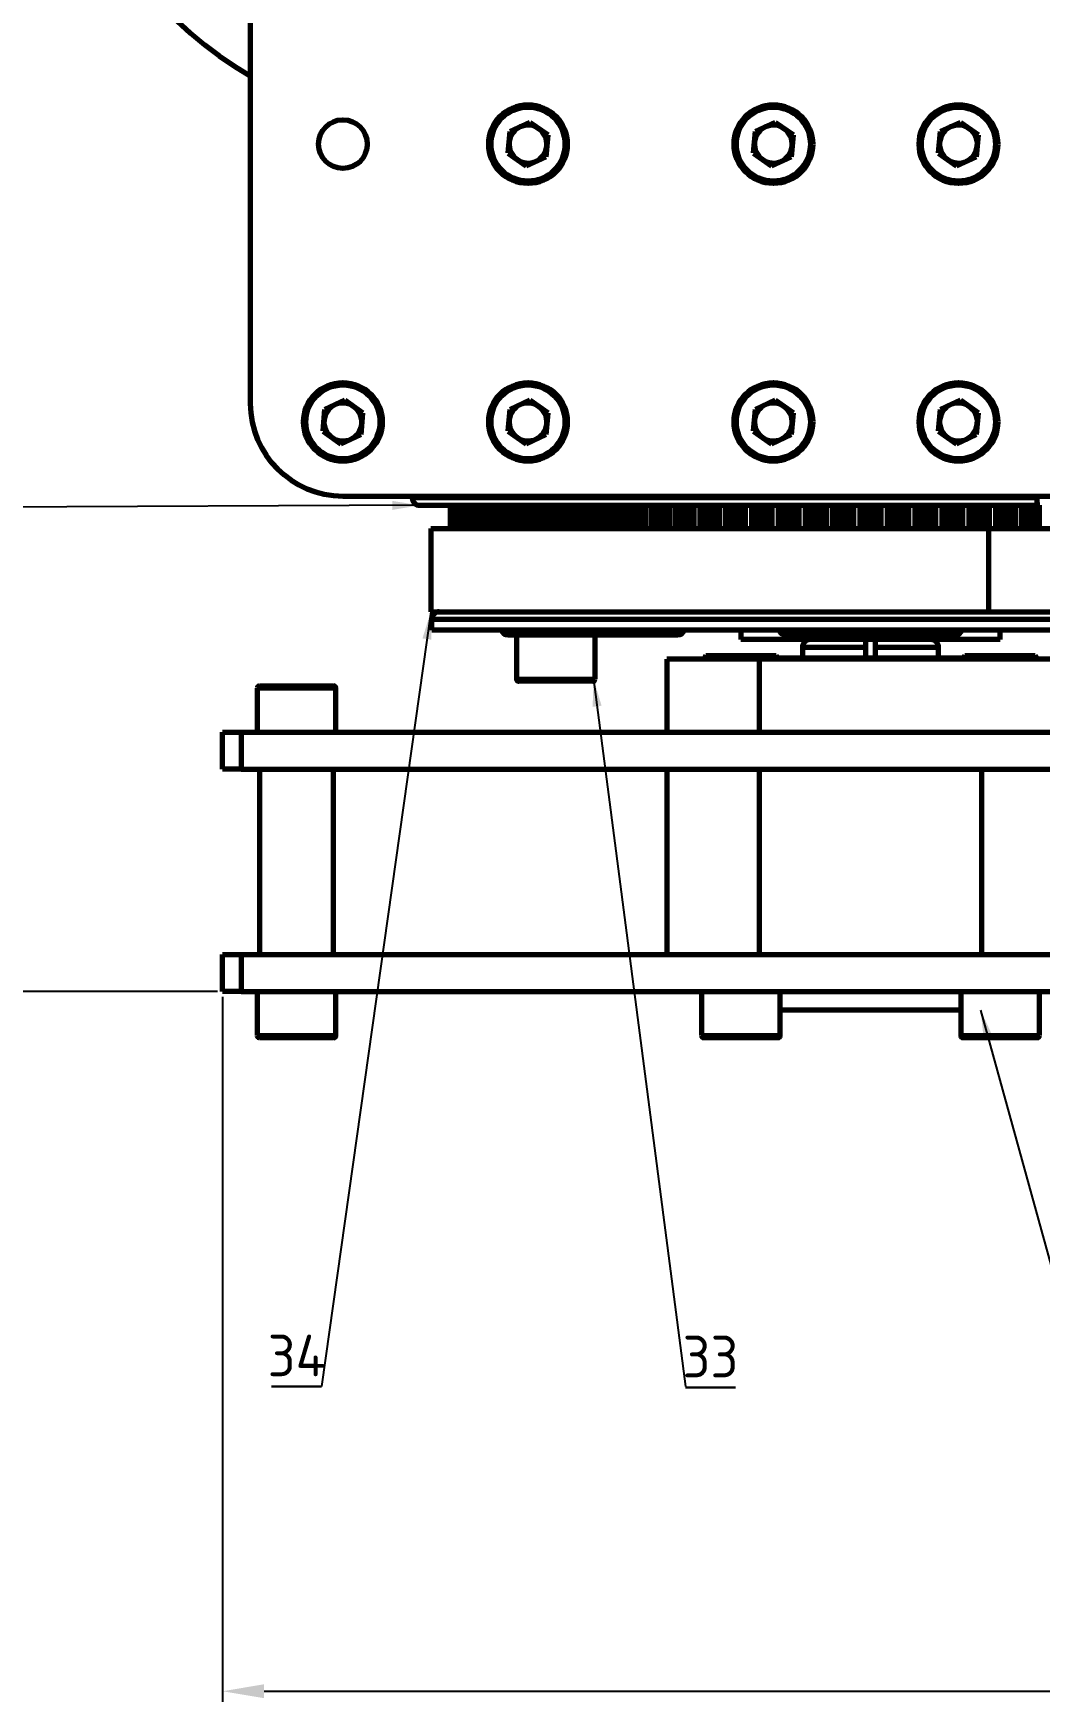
# Model space of a CAD drawing. Header units: millimetres. Extents: x -419 to 9215, y 1224 to 3301.
# Drawn here: x -246.9 to -126.1, y 1613.1 to 1813.2 of the extents above; entities that cross this region are included whole.
import ezdxf

# ---------------------------------------------------------------- set-up
doc = ezdxf.new("R2010")
doc.units = ezdxf.units.MM
doc.layers.add('0.3mm', color=240, linetype='Continuous', lineweight=30)
doc.layers.add('0.7mm', color=7, linetype='Continuous', lineweight=70)
doc.styles.get("Standard").update_dxf_attribs({"font": 'arial.ttf'})
doc.dimstyles.new('ISO-25', dxfattribs={"dimtxt": 2.5, "dimasz": 5, "dimexe": 1.25, "dimexo": 0.625, "dimtad": 1, "dimdec": 0, "dimtxsty": 'Standard', "dimcen": 2.5, "dimadec": 0, "dimazin": 0, "dimtfac": 1, "dimtdec": 0, "dimtmove": 0, "dimatfit": 3, "dimfxl": 1, "dimarcsym": 0})
doc.dimstyles.new('SLDDIMSTYLE0', dxfattribs={"dimtxt": 0.18, "dimasz": 3.302, "dimexe": 0, "dimexo": 0.0625, "dimgap": 0, "dimtad": 0, "dimtih": 1, "dimtoh": 1, "dimdec": 0, "dimrnd": 1e-09, "dimzin": 0, "dimdsep": 46, "dimtxsty": 'Standard', "dimsah": 1, "dimcen": 0.09, "dimadec": 0, "dimazin": 0, "dimtfac": 3.302, "dimtdec": 0, "dimtofl": 0, "dimtmove": 0, "dimatfit": 3, "dimfxl": 1, "dimfrac": 2, "dimtolj": 1, "dimtzin": 0, "dimarcsym": 0})

# ---------------------------------------------------------------- blocks, each defined once
blk = doc.blocks.new('*D69')
at = {"layer": '0.3mm', "color": 0, "lineweight": -2, "transparency": 16777216}
for p, q in [((-224.17, 1697.63), (-224.17, 1613.06)), ((50.28, 1697.63), (50.28, 1613.06)), ((-219.17, 1614.31), (45.28, 1614.31))]:
    blk.add_line(p, q, dxfattribs=at)
at = {"layer": '0.3mm', "color": 0, "lineweight": 211, "transparency": 16777216}
for points in [[(-219.17, 1615.15), (-219.17, 1613.48), (-224.17, 1614.31)], [(45.28, 1615.15), (45.28, 1613.48), (50.28, 1614.31)]]:
    blk.add_solid(points, dxfattribs=at)
at = {"layer": 'Defpoints', "color": 0, "lineweight": 211, "transparency": 16777216}
for p in [(-224.17, 1698.25), (50.28, 1698.25), (50.28, 1614.31)]:
    blk.add_point(p, dxfattribs=at)
at = {"layer": '0.3mm', "color": 0, "transparency": 16777216, "insert": (-86.94, 1618.44), "char_height": 2.5, "attachment_point": 5}
blk.add_mtext('{\\fTCVN 7284|b0|i0|c0|p34;\\H2.8x;274}', dxfattribs=at)
blk = doc.blocks.new('*D70')
at = {"layer": '0.3mm', "color": 0, "lineweight": -2, "transparency": 16777216}
for p, q in [((-224.79, 1937.26), (-344.58, 1937.26)), ((-343.33, 1703.25), (-343.33, 1932.26)), ((-224.79, 1698.25), (-344.58, 1698.25))]:
    blk.add_line(p, q, dxfattribs=at)
at = {"layer": '0.3mm', "color": 0, "lineweight": 211, "transparency": 16777216}
for points in [[(-344.16, 1932.26), (-342.5, 1932.26), (-343.33, 1937.26)], [(-344.16, 1703.25), (-342.5, 1703.25), (-343.33, 1698.25)]]:
    blk.add_solid(points, dxfattribs=at)
at = {"layer": 'Defpoints', "color": 0, "lineweight": 211, "transparency": 16777216}
for p in [(-343.33, 1937.26), (-224.17, 1937.26), (-224.17, 1698.25)]:
    blk.add_point(p, dxfattribs=at)
at = {"layer": '0.3mm', "color": 0, "transparency": 16777216, "insert": (-347.45, 1817.75), "char_height": 2.5, "attachment_point": 5, "rotation": 90}
blk.add_mtext('{\\fTCVN 7284|b0|i0|c0|p34;\\H2.8x;239}', dxfattribs=at)

msp = doc.modelspace()

# ---------------------------------------------------------------- linework, layer by layer
at = {"layer": '0.3mm'}
for p, q in [((-212.28, 1650.89), (-218.28, 1650.89)), ((-162.6, 1650.76), (-168.6, 1650.76))]:
    msp.add_line(p, q, dxfattribs=at)
at = {"layer": '0.7mm', "color": 7, "linetype": 'Continuous', "lineweight": 70}
for p, q in [((-220.83, 1866.59), (-220.83, 1768.81)), ((-189.87, 1798.82), (-189.64, 1801.42)), ((-187.27, 1802.53), (-189.64, 1801.42)), ((-187.27, 1802.53), (-185.12, 1801.02)), ((-160.43, 1798.82), (-160.2, 1801.42)), ((-157.82, 1802.53), (-160.2, 1801.42)), ((-157.82, 1802.53), (-155.68, 1801.02)), ((-138.21, 1798.82), (-137.98, 1801.42)), ((-135.6, 1802.53), (-137.98, 1801.42)), ((-135.6, 1802.53), (-133.46, 1801.02)), ((-185.12, 1801.02), (-185.35, 1798.41)), ((-155.68, 1801.02), (-155.91, 1798.41)), ((-133.46, 1801.02), (-133.69, 1798.41)), ((-189.87, 1798.82), (-187.73, 1797.31)), ((-187.73, 1797.31), (-185.35, 1798.41)), ((-160.43, 1798.82), (-158.29, 1797.31)), ((-158.29, 1797.31), (-155.91, 1798.41)), ((-138.21, 1798.82), (-136.06, 1797.31)), ((-136.06, 1797.31), (-133.69, 1798.41)), ((-212.1, 1765.48), (-211.87, 1768.09)), ((-209.49, 1769.2), (-211.87, 1768.09)), ((-209.49, 1769.2), (-207.35, 1767.69)), ((-207.35, 1767.69), (-207.58, 1765.08)), ((-189.87, 1765.48), (-189.64, 1768.09)), ((-187.27, 1769.2), (-189.64, 1768.09)), ((-187.27, 1769.2), (-185.12, 1767.69)), ((-185.12, 1767.69), (-185.35, 1765.08)), ((-160.43, 1765.48), (-160.2, 1768.09)), ((-157.82, 1769.2), (-160.2, 1768.09)), ((-157.82, 1769.2), (-155.68, 1767.69)), ((-155.68, 1767.69), (-155.91, 1765.08)), ((-138.21, 1765.48), (-137.98, 1768.09)), ((-135.6, 1769.2), (-137.98, 1768.09)), ((-135.6, 1769.2), (-133.46, 1767.69)), ((-133.46, 1767.69), (-133.69, 1765.08)), ((-212.1, 1765.48), (-209.95, 1763.98)), ((-189.87, 1765.48), (-187.73, 1763.98)), ((-160.43, 1765.48), (-158.29, 1763.98)), ((-138.21, 1765.48), (-136.06, 1763.98)), ((-209.95, 1763.98), (-207.58, 1765.08)), ((-187.73, 1763.98), (-185.35, 1765.08)), ((-158.29, 1763.98), (-155.91, 1765.08)), ((-136.06, 1763.98), (-133.69, 1765.08)), ((-209.72, 1757.7), (-55.28, 1757.7)), ((-201.39, 1757.7), (-201.39, 1757.48)), ((-126.39, 1757.7), (-126.39, 1757.48)), ((-200.5, 1756.59), (-126.39, 1756.59)), ((-196.82, 1753.81), (-196.82, 1756.59)), ((-196.8, 1756.59), (-196.8, 1753.81)), ((-196.78, 1756.59), (-196.78, 1753.81)), ((-196.73, 1756.59), (-196.73, 1753.81)), ((-196.67, 1756.59), (-196.67, 1753.81)), ((-196.63, 1753.81), (-196.63, 1756.59)), ((-196.56, 1756.59), (-196.56, 1753.81)), ((-196.53, 1756.59), (-196.53, 1753.81)), ((-196.48, 1756.59), (-196.48, 1753.81)), ((-196.42, 1756.59), (-196.42, 1753.81)), ((-196.33, 1756.59), (-196.33, 1753.81)), ((-196.22, 1753.81), (-196.22, 1756.59)), ((-196.1, 1756.59), (-196.1, 1753.81)), ((-196.07, 1756.59), (-196.07, 1753.81)), ((-196.02, 1756.59), (-196.02, 1753.81)), ((-195.95, 1756.59), (-195.95, 1753.81)), ((-195.86, 1756.59), (-195.86, 1753.81)), ((-195.65, 1756.59), (-195.65, 1753.81)), ((-195.6, 1753.81), (-195.6, 1756.59)), ((-195.6, 1756.59), (-195.6, 1753.81)), ((-195.44, 1756.59), (-195.44, 1753.81)), ((-195.4, 1756.59), (-195.4, 1753.81)), ((-195.34, 1756.59), (-195.34, 1753.81)), ((-195.27, 1756.59), (-195.27, 1753.81)), ((-195.18, 1756.59), (-195.18, 1753.81)), ((-194.97, 1756.59), (-194.97, 1753.81)), ((-194.78, 1756.59), (-194.78, 1753.81)), ((-194.77, 1753.81), (-194.77, 1756.59)), ((-194.56, 1756.59), (-194.56, 1753.81)), ((-194.52, 1756.59), (-194.52, 1753.81)), ((-194.46, 1756.59), (-194.46, 1753.81)), ((-194.38, 1756.59), (-194.38, 1753.81)), ((-194.3, 1756.59), (-194.3, 1753.81)), ((-194.08, 1756.59), (-194.08, 1753.81)), ((-193.86, 1756.59), (-193.86, 1753.81)), ((-193.74, 1756.59), (-193.74, 1753.81)), ((-193.73, 1753.81), (-193.73, 1756.59)), ((-193.48, 1756.59), (-193.48, 1753.81)), ((-193.43, 1756.59), (-193.43, 1753.81)), ((-193.37, 1756.59), (-193.37, 1753.81)), ((-193.29, 1756.59), (-193.29, 1753.81)), ((-193.2, 1756.59), (-193.2, 1753.81)), ((-192.99, 1756.59), (-192.99, 1753.81)), ((-192.77, 1756.59), (-192.77, 1753.81)), ((-192.55, 1756.59), (-192.55, 1753.81)), ((-192.51, 1756.59), (-192.51, 1753.81)), ((-192.49, 1753.81), (-192.49, 1756.59)), ((-192.19, 1756.59), (-192.19, 1753.81)), ((-192.14, 1756.59), (-192.14, 1753.81)), ((-192.07, 1756.59), (-192.07, 1753.81)), ((-192, 1756.59), (-192, 1753.81)), ((-191.91, 1756.59), (-191.91, 1753.81)), ((-191.7, 1756.59), (-191.7, 1753.81)), ((-191.48, 1756.59), (-191.48, 1753.81)), ((-191.26, 1756.59), (-191.26, 1753.81)), ((-191.07, 1756.59), (-191.07, 1753.81)), ((-191.05, 1753.81), (-191.05, 1756.59)), ((-190.71, 1756.59), (-190.71, 1753.81)), ((-190.65, 1756.59), (-190.65, 1753.81)), ((-190.58, 1756.59), (-190.58, 1753.81)), ((-190.51, 1756.59), (-190.51, 1753.81)), ((-190.42, 1756.59), (-190.42, 1753.81)), ((-190.21, 1756.59), (-190.21, 1753.81)), ((-190, 1756.59), (-190, 1753.81)), ((-189.77, 1756.59), (-189.77, 1753.81)), ((-189.55, 1756.59), (-189.55, 1753.81)), ((-189.45, 1756.59), (-189.45, 1753.81)), ((-189.42, 1753.81), (-189.42, 1756.59)), ((-189.04, 1756.59), (-189.04, 1753.81)), ((-188.98, 1756.59), (-188.98, 1753.81)), ((-188.91, 1756.59), (-188.91, 1753.81)), ((-188.83, 1756.59), (-188.83, 1753.81)), ((-188.74, 1756.59), (-188.74, 1753.81)), ((-188.54, 1756.59), (-188.54, 1753.81)), ((-188.33, 1756.59), (-188.33, 1753.81)), ((-188.11, 1756.59), (-188.11, 1753.81)), ((-187.88, 1756.59), (-187.88, 1753.81)), ((-187.68, 1756.59), (-187.68, 1753.81)), ((-187.64, 1756.59), (-187.64, 1753.81)), ((-187.64, 1756.59), (-187.64, 1753.81)), ((-187.61, 1753.81), (-187.61, 1756.59)), ((-187.18, 1756.59), (-187.18, 1753.81)), ((-187.12, 1756.59), (-187.12, 1753.81)), ((-187.05, 1756.59), (-187.05, 1753.81)), ((-186.97, 1756.59), (-186.97, 1753.81)), ((-186.88, 1756.59), (-186.88, 1753.81)), ((-186.69, 1756.59), (-186.69, 1753.81)), ((-186.48, 1756.59), (-186.48, 1753.81)), ((-186.26, 1756.59), (-186.26, 1753.81)), ((-186.03, 1756.59), (-186.03, 1753.81)), ((-185.83, 1756.59), (-185.83, 1753.81)), ((-185.66, 1756.59), (-185.66, 1753.81)), ((-185.66, 1756.59), (-185.66, 1753.81)), ((-185.62, 1753.81), (-185.62, 1756.59)), ((-185.16, 1756.59), (-185.16, 1753.81)), ((-185.09, 1756.59), (-185.09, 1753.81)), ((-185.01, 1756.59), (-185.01, 1753.81)), ((-184.93, 1756.59), (-184.93, 1753.81)), ((-184.85, 1756.59), (-184.85, 1753.81)), ((-184.66, 1756.59), (-184.66, 1753.81)), ((-184.46, 1756.59), (-184.46, 1753.81)), ((-184.24, 1756.59), (-184.24, 1753.81)), ((-184.02, 1756.59), (-184.02, 1753.81)), ((-183.81, 1756.59), (-183.81, 1753.81)), ((-183.63, 1756.59), (-183.63, 1753.81)), ((-183.52, 1756.59), (-183.52, 1753.81)), ((-183.5, 1756.59), (-183.5, 1753.81)), ((-183.46, 1753.81), (-183.46, 1756.59)), ((-182.96, 1756.59), (-182.96, 1753.81)), ((-182.89, 1756.59), (-182.89, 1753.81)), ((-182.81, 1756.59), (-182.81, 1753.81)), ((-182.74, 1756.59), (-182.74, 1753.81)), ((-182.66, 1756.59), (-182.66, 1753.81)), ((-182.48, 1756.59), (-182.48, 1753.81)), ((-182.27, 1756.59), (-182.27, 1753.81)), ((-182.06, 1756.59), (-182.06, 1753.81)), ((-181.84, 1756.59), (-181.84, 1753.81)), ((-181.64, 1756.59), (-181.64, 1753.81)), ((-181.45, 1756.59), (-181.45, 1753.81)), ((-181.28, 1756.59), (-181.28, 1753.81)), ((-181.21, 1756.59), (-181.21, 1753.81)), ((-181.19, 1756.59), (-181.19, 1753.81)), ((-181.14, 1753.81), (-181.14, 1756.59)), ((-180.61, 1756.59), (-180.61, 1753.81)), ((-180.54, 1756.59), (-180.54, 1753.81)), ((-180.46, 1756.59), (-180.46, 1753.81)), ((-180.38, 1756.59), (-180.38, 1753.81)), ((-180.3, 1756.59), (-180.3, 1753.81)), ((-180.13, 1756.59), (-180.13, 1753.81)), ((-179.94, 1756.59), (-179.94, 1753.81)), ((-179.73, 1756.59), (-179.73, 1753.81)), ((-179.51, 1756.59), (-179.51, 1753.81)), ((-179.31, 1756.59), (-179.31, 1753.81)), ((-179.12, 1756.59), (-179.12, 1753.81)), ((-178.94, 1756.59), (-178.94, 1753.81)), ((-178.79, 1756.59), (-178.79, 1753.81)), ((-178.75, 1756.59), (-178.75, 1753.81)), ((-178.73, 1756.59), (-178.73, 1753.81)), ((-178.67, 1753.81), (-178.67, 1756.59)), ((-178.11, 1756.59), (-178.11, 1753.81)), ((-178.04, 1756.59), (-178.04, 1753.81)), ((-177.96, 1756.59), (-177.96, 1753.81)), ((-177.88, 1756.59), (-177.88, 1753.81)), ((-177.81, 1756.59), (-177.81, 1753.81)), ((-177.64, 1756.59), (-177.64, 1753.81)), ((-177.46, 1756.59), (-177.46, 1753.81)), ((-177.26, 1756.59), (-177.26, 1753.81)), ((-177.04, 1756.59), (-177.04, 1753.81)), ((-176.84, 1756.59), (-176.84, 1753.81)), ((-176.64, 1756.59), (-176.64, 1753.81)), ((-176.46, 1756.59), (-176.46, 1753.81)), ((-176.3, 1756.59), (-176.3, 1753.81)), ((-176.16, 1756.59), (-176.16, 1753.81)), ((-176.16, 1756.59), (-176.16, 1753.81)), ((-176.16, 1756.59), (-176.16, 1753.81)), ((-176.13, 1756.59), (-176.13, 1753.81)), ((-176.07, 1753.81), (-176.07, 1756.59)), ((-175.48, 1756.59), (-175.48, 1753.81)), ((-175.4, 1756.59), (-175.4, 1753.81)), ((-175.32, 1756.59), (-175.32, 1753.81)), ((-175.25, 1756.59), (-175.25, 1753.81)), ((-175.18, 1756.59), (-175.18, 1753.81)), ((-175.02, 1756.59), (-175.02, 1753.81)), ((-174.84, 1756.59), (-174.84, 1753.81)), ((-174.65, 1756.59), (-174.65, 1753.81)), ((-174.44, 1756.59), (-174.44, 1753.81)), ((-174.23, 1756.59), (-174.23, 1753.81)), ((-174.04, 1756.59), (-174.04, 1753.81)), ((-173.85, 1756.59), (-173.85, 1753.81)), ((-173.69, 1756.59), (-173.69, 1753.81)), ((-173.54, 1756.59), (-173.54, 1753.81)), ((-173.44, 1756.59), (-173.44, 1753.81)), ((-173.43, 1756.59), (-173.43, 1753.81)), ((-173.4, 1756.59), (-173.4, 1753.81)), ((-173.34, 1753.81), (-173.34, 1756.59)), ((-172.72, 1756.59), (-172.72, 1753.81)), ((-172.64, 1756.59), (-172.64, 1753.81)), ((-172.56, 1756.59), (-172.56, 1753.81)), ((-172.49, 1756.59), (-172.49, 1753.81)), ((-172.42, 1756.59), (-172.42, 1753.81)), ((-172.28, 1756.59), (-172.28, 1753.81)), ((-172.11, 1756.59), (-172.11, 1753.81)), ((-171.92, 1756.59), (-171.92, 1753.81)), ((-171.72, 1756.59), (-171.72, 1753.81)), ((-171.51, 1756.59), (-171.51, 1753.81)), ((-171.32, 1756.59), (-171.32, 1753.81)), ((-171.13, 1756.59), (-171.13, 1753.81)), ((-170.96, 1756.59), (-170.96, 1753.81)), ((-170.8, 1756.59), (-170.8, 1753.81)), ((-170.67, 1756.59), (-170.67, 1753.81)), ((-170.61, 1756.59), (-170.61, 1753.81)), ((-170.59, 1756.59), (-170.59, 1753.81)), ((-170.56, 1756.59), (-170.56, 1753.81)), ((-170.49, 1753.81), (-170.49, 1756.59)), ((-169.85, 1756.59), (-169.85, 1753.81)), ((-169.77, 1756.59), (-169.77, 1753.81)), ((-169.69, 1756.59), (-169.69, 1753.81)), ((-169.62, 1756.59), (-169.62, 1753.81)), ((-169.55, 1756.59), (-169.55, 1753.81)), ((-169.42, 1756.59), (-169.42, 1753.81)), ((-169.26, 1756.59), (-169.26, 1753.81)), ((-169.09, 1756.59), (-169.09, 1753.81)), ((-168.89, 1756.59), (-168.89, 1753.81)), ((-168.69, 1756.59), (-168.69, 1753.81)), ((-168.49, 1756.59), (-168.49, 1753.81)), ((-168.3, 1756.59), (-168.3, 1753.81)), ((-168.12, 1756.59), (-168.12, 1753.81)), ((-167.96, 1756.59), (-167.96, 1753.81)), ((-167.81, 1756.59), (-167.81, 1753.81)), ((-167.7, 1756.59), (-167.7, 1753.81)), ((-167.67, 1756.59), (-167.67, 1753.81)), ((-167.65, 1756.59), (-167.65, 1753.81)), ((-167.61, 1756.59), (-167.61, 1753.81)), ((-167.54, 1753.81), (-167.54, 1756.59)), ((-166.88, 1756.59), (-166.88, 1753.81)), ((-166.79, 1756.59), (-166.79, 1753.81)), ((-166.72, 1756.59), (-166.72, 1753.81)), ((-166.65, 1756.59), (-166.65, 1753.81)), ((-166.59, 1756.59), (-166.59, 1753.81)), ((-166.47, 1756.59), (-166.47, 1753.81)), ((-166.32, 1756.59), (-166.32, 1753.81)), ((-166.15, 1756.59), (-166.15, 1753.81)), ((-165.96, 1756.59), (-165.96, 1753.81)), ((-165.76, 1756.59), (-165.76, 1753.81)), ((-165.57, 1756.59), (-165.57, 1753.81)), ((-165.37, 1756.59), (-165.37, 1753.81)), ((-165.19, 1756.59), (-165.19, 1753.81)), ((-165.02, 1756.59), (-165.02, 1753.81)), ((-164.87, 1756.59), (-164.87, 1753.81)), ((-164.74, 1756.59), (-164.74, 1753.81)), ((-164.64, 1756.59), (-164.64, 1753.81)), ((-164.64, 1756.59), (-164.64, 1753.81)), ((-164.62, 1756.59), (-164.62, 1753.81)), ((-164.57, 1756.59), (-164.57, 1753.81)), ((-164.5, 1753.81), (-164.5, 1756.59)), ((-163.82, 1756.59), (-163.82, 1753.81)), ((-163.73, 1756.59), (-163.73, 1753.81)), ((-163.66, 1756.59), (-163.66, 1753.81)), ((-163.59, 1756.59), (-163.59, 1753.81)), ((-163.54, 1756.59), (-163.54, 1753.81)), ((-163.43, 1756.59), (-163.43, 1753.81)), ((-163.29, 1756.59), (-163.29, 1753.81)), ((-163.13, 1756.59), (-163.13, 1753.81)), ((-162.95, 1756.59), (-162.95, 1753.81)), ((-162.76, 1756.59), (-162.76, 1753.81)), ((-162.56, 1756.59), (-162.56, 1753.81)), ((-162.37, 1756.59), (-162.37, 1753.81)), ((-162.18, 1756.59), (-162.18, 1753.81)), ((-162.01, 1756.59), (-162.01, 1753.81)), ((-161.85, 1756.59), (-161.85, 1753.81)), ((-161.71, 1756.59), (-161.71, 1753.81)), ((-161.6, 1756.59), (-161.6, 1753.81)), ((-161.54, 1756.59), (-161.54, 1753.81)), ((-161.53, 1756.59), (-161.53, 1753.81)), ((-161.51, 1756.59), (-161.51, 1753.81)), ((-161.45, 1756.59), (-161.45, 1753.81)), ((-161.38, 1753.81), (-161.38, 1756.59)), ((-160.69, 1756.59), (-160.69, 1753.81)), ((-160.6, 1756.59), (-160.6, 1753.81)), ((-160.52, 1756.59), (-160.52, 1753.81)), ((-160.46, 1756.59), (-160.46, 1753.81)), ((-160.41, 1756.59), (-160.41, 1753.81)), ((-160.31, 1756.59), (-160.31, 1753.81)), ((-160.19, 1756.59), (-160.19, 1753.81)), ((-160.04, 1756.59), (-160.04, 1753.81)), ((-159.87, 1756.59), (-159.87, 1753.81)), ((-159.68, 1756.59), (-159.68, 1753.81)), ((-159.49, 1756.59), (-159.49, 1753.81)), ((-159.29, 1756.59), (-159.29, 1753.81)), ((-159.11, 1756.59), (-159.11, 1753.81)), ((-158.93, 1756.59), (-158.93, 1753.81)), ((-158.76, 1756.59), (-158.76, 1753.81)), ((-158.61, 1756.59), (-158.61, 1753.81)), ((-158.49, 1756.59), (-158.49, 1753.81)), ((-158.42, 1756.59), (-158.42, 1753.81)), ((-158.37, 1756.59), (-158.37, 1753.81)), ((-158.37, 1756.59), (-158.37, 1753.81)), ((-158.36, 1756.59), (-158.36, 1753.81)), ((-158.33, 1756.59), (-158.33, 1753.81)), ((-158.27, 1756.59), (-158.27, 1753.81)), ((-158.2, 1753.81), (-158.2, 1756.59)), ((-157.49, 1756.59), (-157.49, 1753.81)), ((-157.4, 1756.59), (-157.4, 1753.81)), ((-157.33, 1756.59), (-157.33, 1753.81)), ((-157.27, 1756.59), (-157.27, 1753.81)), ((-157.23, 1756.59), (-157.23, 1753.81)), ((-157.14, 1756.59), (-157.14, 1753.81)), ((-157.03, 1756.59), (-157.03, 1753.81)), ((-156.89, 1756.59), (-156.89, 1753.81)), ((-156.73, 1756.59), (-156.73, 1753.81)), ((-156.55, 1756.59), (-156.55, 1753.81)), ((-156.36, 1756.59), (-156.36, 1753.81)), ((-156.16, 1756.59), (-156.16, 1753.81)), ((-155.97, 1756.59), (-155.97, 1753.81)), ((-155.79, 1756.59), (-155.79, 1753.81)), ((-155.62, 1756.59), (-155.62, 1753.81)), ((-155.46, 1756.59), (-155.46, 1753.81)), ((-155.33, 1756.59), (-155.33, 1753.81)), ((-155.24, 1756.59), (-155.24, 1753.81)), ((-155.18, 1756.59), (-155.18, 1753.81)), ((-155.15, 1756.59), (-155.15, 1753.81)), ((-155.15, 1756.59), (-155.15, 1753.81)), ((-155.14, 1756.59), (-155.14, 1753.81)), ((-155.1, 1756.59), (-155.1, 1753.81)), ((-155.04, 1756.59), (-155.04, 1753.81)), ((-154.96, 1753.81), (-154.96, 1756.59)), ((-154.25, 1756.59), (-154.25, 1753.81)), ((-154.16, 1756.59), (-154.16, 1753.81)), ((-154.09, 1756.59), (-154.09, 1753.81)), ((-154.03, 1756.59), (-154.03, 1753.81)), ((-153.99, 1756.59), (-153.99, 1753.81)), ((-153.92, 1756.59), (-153.92, 1753.81)), ((-153.82, 1756.59), (-153.82, 1753.81)), ((-153.7, 1756.59), (-153.7, 1753.81)), ((-153.55, 1756.59), (-153.55, 1753.81)), ((-153.37, 1756.59), (-153.37, 1753.81)), ((-153.18, 1756.59), (-153.18, 1753.81)), ((-152.99, 1756.59), (-152.99, 1753.81)), ((-152.8, 1756.59), (-152.8, 1753.81)), ((-152.61, 1756.59), (-152.61, 1753.81)), ((-152.44, 1756.59), (-152.44, 1753.81)), ((-152.28, 1756.59), (-152.28, 1753.81)), ((-152.13, 1756.59), (-152.13, 1753.81)), ((-152.03, 1756.59), (-152.03, 1753.81)), ((-151.96, 1756.59), (-151.96, 1753.81)), ((-151.91, 1756.59), (-151.91, 1753.81)), ((-151.9, 1756.59), (-151.9, 1753.81)), ((-151.88, 1756.59), (-151.88, 1753.81)), ((-151.84, 1756.59), (-151.84, 1753.81)), ((-151.78, 1756.59), (-151.78, 1753.81)), ((-151.69, 1753.81), (-151.69, 1756.59)), ((-150.97, 1756.59), (-150.97, 1753.81)), ((-150.89, 1756.59), (-150.89, 1753.81)), ((-150.82, 1756.59), (-150.82, 1753.81)), ((-150.76, 1756.59), (-150.76, 1753.81)), ((-150.73, 1756.59), (-150.73, 1753.81)), ((-150.67, 1756.59), (-150.67, 1753.81)), ((-150.58, 1756.59), (-150.58, 1753.81)), ((-150.47, 1756.59), (-150.47, 1753.81)), ((-150.33, 1756.59), (-150.33, 1753.81)), ((-150.16, 1756.59), (-150.16, 1753.81)), ((-149.98, 1756.59), (-149.98, 1753.81)), ((-149.79, 1756.59), (-149.79, 1753.81)), ((-149.6, 1756.59), (-149.6, 1753.81)), ((-149.41, 1756.59), (-149.41, 1753.81)), ((-149.23, 1756.59), (-149.23, 1753.81)), ((-149.06, 1756.59), (-149.06, 1753.81)), ((-148.91, 1756.59), (-148.91, 1753.81)), ((-148.79, 1756.59), (-148.79, 1753.81)), ((-148.71, 1756.59), (-148.71, 1753.81)), ((-148.65, 1756.59), (-148.65, 1753.81)), ((-148.62, 1756.59), (-148.62, 1753.81)), ((-148.6, 1756.59), (-148.6, 1753.81)), ((-148.55, 1756.59), (-148.55, 1753.81)), ((-148.48, 1756.59), (-148.48, 1753.81)), ((-148.4, 1753.81), (-148.4, 1756.59)), ((-147.68, 1756.59), (-147.68, 1753.81)), ((-147.59, 1756.59), (-147.59, 1753.81)), ((-147.52, 1756.59), (-147.52, 1753.81)), ((-147.47, 1756.59), (-147.47, 1753.81)), ((-147.45, 1756.59), (-147.45, 1753.81)), ((-147.4, 1756.59), (-147.4, 1753.81)), ((-147.33, 1756.59), (-147.33, 1753.81)), ((-147.23, 1756.59), (-147.23, 1753.81)), ((-147.1, 1756.59), (-147.1, 1753.81)), ((-146.94, 1756.59), (-146.94, 1753.81)), ((-146.76, 1756.59), (-146.76, 1753.81)), ((-146.58, 1756.59), (-146.58, 1753.81)), ((-146.39, 1756.59), (-146.39, 1753.81)), ((-146.2, 1756.59), (-146.2, 1753.81)), ((-146.01, 1756.59), (-146.01, 1753.81)), ((-145.84, 1756.59), (-145.84, 1753.81)), ((-145.67, 1756.59), (-145.67, 1753.81)), ((-145.55, 1756.59), (-145.55, 1753.81)), ((-145.45, 1756.59), (-145.45, 1753.81)), ((-145.37, 1756.59), (-145.37, 1753.81)), ((-145.33, 1756.59), (-145.33, 1753.81)), ((-145.3, 1756.59), (-145.3, 1753.81)), ((-145.25, 1756.59), (-145.25, 1753.81)), ((-145.18, 1756.59), (-145.18, 1753.81)), ((-145.1, 1753.81), (-145.1, 1756.59)), ((-144.37, 1756.59), (-144.37, 1753.81)), ((-144.29, 1756.59), (-144.29, 1753.81)), ((-144.23, 1756.59), (-144.23, 1753.81)), ((-144.18, 1756.59), (-144.18, 1753.81)), ((-144.16, 1756.59), (-144.16, 1753.81)), ((-144.13, 1756.59), (-144.13, 1753.81)), ((-144.07, 1756.59), (-144.07, 1753.81)), ((-143.98, 1756.59), (-143.98, 1753.81)), ((-143.87, 1756.59), (-143.87, 1753.81)), ((-143.71, 1756.59), (-143.71, 1753.81)), ((-143.55, 1756.59), (-143.55, 1753.81)), ((-143.36, 1756.59), (-143.36, 1753.81)), ((-143.17, 1756.59), (-143.17, 1753.81)), ((-142.98, 1756.59), (-142.98, 1753.81)), ((-142.79, 1756.59), (-142.79, 1753.81)), ((-142.61, 1756.59), (-142.61, 1753.81)), ((-142.44, 1756.59), (-142.44, 1753.81)), ((-142.3, 1756.59), (-142.3, 1753.81)), ((-142.19, 1756.59), (-142.19, 1753.81)), ((-142.11, 1756.59), (-142.11, 1753.81)), ((-142.05, 1756.59), (-142.05, 1753.81)), ((-142.01, 1756.59), (-142.01, 1753.81)), ((-141.96, 1756.59), (-141.96, 1753.81)), ((-141.89, 1756.59), (-141.89, 1753.81)), ((-141.8, 1753.81), (-141.8, 1756.59)), ((-141.08, 1756.59), (-141.08, 1753.81)), ((-141, 1756.59), (-141, 1753.81)), ((-140.94, 1756.59), (-140.94, 1753.81)), ((-140.9, 1756.59), (-140.9, 1753.81)), ((-140.88, 1756.59), (-140.88, 1753.81)), ((-140.86, 1756.59), (-140.86, 1753.81)), ((-140.82, 1756.59), (-140.82, 1753.81)), ((-140.75, 1756.59), (-140.75, 1753.81)), ((-140.64, 1756.59), (-140.64, 1753.81)), ((-140.5, 1756.59), (-140.5, 1753.81)), ((-140.34, 1756.59), (-140.34, 1753.81)), ((-140.16, 1756.59), (-140.16, 1753.81)), ((-139.97, 1756.59), (-139.97, 1753.81)), ((-139.78, 1756.59), (-139.78, 1753.81)), ((-139.59, 1756.59), (-139.59, 1753.81)), ((-139.41, 1756.59), (-139.41, 1753.81)), ((-139.23, 1756.59), (-139.23, 1753.81)), ((-139.08, 1756.59), (-139.08, 1753.81)), ((-138.95, 1756.59), (-138.95, 1753.81)), ((-138.85, 1756.59), (-138.85, 1753.81)), ((-138.78, 1756.59), (-138.78, 1753.81)), ((-138.74, 1756.59), (-138.74, 1753.81)), ((-138.69, 1756.59), (-138.69, 1753.81)), ((-138.61, 1756.59), (-138.61, 1753.81)), ((-138.53, 1753.81), (-138.53, 1756.59)), ((-137.81, 1756.59), (-137.81, 1753.81)), ((-137.73, 1756.59), (-137.73, 1753.81)), ((-137.67, 1756.59), (-137.67, 1753.81)), ((-137.64, 1756.59), (-137.64, 1753.81)), ((-137.63, 1756.59), (-137.63, 1753.81)), ((-137.62, 1756.59), (-137.62, 1753.81)), ((-137.59, 1756.59), (-137.59, 1753.81)), ((-137.53, 1756.59), (-137.53, 1753.81)), ((-137.45, 1756.59), (-137.45, 1753.81)), ((-137.31, 1756.59), (-137.31, 1753.81)), ((-137.16, 1756.59), (-137.16, 1753.81)), ((-136.99, 1756.59), (-136.99, 1753.81)), ((-136.8, 1756.59), (-136.8, 1753.81)), ((-136.61, 1756.59), (-136.61, 1753.81)), ((-136.42, 1756.59), (-136.42, 1753.81)), ((-136.23, 1756.59), (-136.23, 1753.81)), ((-136.05, 1756.59), (-136.05, 1753.81)), ((-135.88, 1756.59), (-135.88, 1753.81)), ((-135.75, 1756.59), (-135.75, 1753.81)), ((-135.64, 1756.59), (-135.64, 1753.81)), ((-135.55, 1756.59), (-135.55, 1753.81)), ((-135.51, 1756.59), (-135.51, 1753.81)), ((-135.45, 1756.59), (-135.45, 1753.81)), ((-135.37, 1756.59), (-135.37, 1753.81)), ((-135.29, 1753.81), (-135.29, 1756.59)), ((-134.58, 1756.59), (-134.58, 1753.81)), ((-134.5, 1756.59), (-134.5, 1753.81)), ((-134.45, 1756.59), (-134.45, 1753.81)), ((-134.41, 1756.59), (-134.41, 1753.81)), ((-134.41, 1756.59), (-134.41, 1753.81)), ((-134.4, 1756.59), (-134.4, 1753.81)), ((-134.36, 1756.59), (-134.36, 1753.81)), ((-134.29, 1756.59), (-134.29, 1753.81)), ((-134.16, 1756.59), (-134.16, 1753.81)), ((-134.02, 1756.59), (-134.02, 1753.81)), ((-133.85, 1756.59), (-133.85, 1753.81)), ((-133.67, 1756.59), (-133.67, 1753.81)), ((-133.48, 1756.59), (-133.48, 1753.81)), ((-133.29, 1756.59), (-133.29, 1753.81)), ((-133.1, 1756.59), (-133.1, 1753.81)), ((-132.91, 1756.59), (-132.91, 1753.81)), ((-132.74, 1756.59), (-132.74, 1753.81)), ((-132.59, 1756.59), (-132.59, 1753.81)), ((-132.46, 1756.59), (-132.46, 1753.81)), ((-132.36, 1756.59), (-132.36, 1753.81)), ((-132.32, 1756.59), (-132.32, 1753.81)), ((-132.25, 1756.59), (-132.25, 1753.81)), ((-132.18, 1756.59), (-132.18, 1753.81)), ((-132.09, 1753.81), (-132.09, 1756.59)), ((-131.4, 1756.59), (-131.4, 1753.81)), ((-131.32, 1756.59), (-131.32, 1753.81)), ((-131.27, 1756.59), (-131.27, 1753.81)), ((-131.24, 1756.59), (-131.24, 1753.81)), ((-131.24, 1756.59), (-131.24, 1753.81)), ((-131.18, 1756.59), (-131.18, 1753.81)), ((-131.07, 1756.59), (-131.07, 1753.81)), ((-130.93, 1756.59), (-130.93, 1753.81)), ((-130.77, 1756.59), (-130.77, 1753.81)), ((-130.59, 1756.59), (-130.59, 1753.81)), ((-130.41, 1756.59), (-130.41, 1753.81)), ((-130.21, 1756.59), (-130.21, 1753.81)), ((-130.02, 1756.59), (-130.02, 1753.81)), ((-129.83, 1756.59), (-129.83, 1753.81)), ((-129.64, 1756.59), (-129.64, 1753.81)), ((-129.49, 1756.59), (-129.49, 1753.81)), ((-129.35, 1756.59), (-129.35, 1753.81)), ((-129.24, 1756.59), (-129.24, 1753.81)), ((-129.19, 1756.59), (-129.19, 1753.81)), ((-129.12, 1756.59), (-129.12, 1753.81)), ((-129.04, 1756.59), (-129.04, 1753.81)), ((-128.96, 1753.81), (-128.96, 1756.59)), ((-128.28, 1756.59), (-128.28, 1753.81)), ((-128.21, 1756.59), (-128.21, 1753.81)), ((-128.16, 1756.59), (-128.16, 1753.81)), ((-128.14, 1756.59), (-128.14, 1753.81)), ((-128.13, 1756.59), (-128.13, 1753.81)), ((-128.03, 1756.59), (-128.03, 1753.81)), ((-127.91, 1756.59), (-127.91, 1753.81)), ((-127.75, 1756.59), (-127.75, 1753.81)), ((-127.58, 1756.59), (-127.58, 1753.81)), ((-127.4, 1756.59), (-127.4, 1753.81)), ((-127.21, 1756.59), (-127.21, 1753.81)), ((-127.01, 1756.59), (-127.01, 1753.81)), ((-126.82, 1756.59), (-126.82, 1753.81)), ((-126.63, 1756.59), (-126.63, 1753.81)), ((-126.46, 1756.59), (-126.46, 1753.81)), ((-126.31, 1756.59), (-126.31, 1753.81)), ((-126.19, 1756.59), (-126.31, 1756.59)), ((-126.19, 1756.59), (-126.19, 1753.81)), ((-126.13, 1756.59), (-126.19, 1756.59)), ((-126.13, 1756.59), (-126.13, 1753.81)), ((-126.06, 1756.59), (-126.13, 1756.59)), ((-199.17, 1753.81), (-199.17, 1743.81)), ((-199.17, 1753.81), (-132.21, 1753.81)), ((-132.21, 1753.81), (-132.21, 1743.81)), ((-132.21, 1753.81), (-29.17, 1753.81)), ((-199.17, 1743.81), (-132.21, 1743.81)), ((-132.21, 1743.81), (-29.17, 1743.81)), ((-199.06, 1741.59), (-199.06, 1742.92)), ((-93.72, 1741.59), (-199.06, 1741.59)), ((-161.94, 1741.59), (-161.94, 1740.48)), ((-130.83, 1740.48), (-130.83, 1741.59)), ((-189.89, 1741.03), (-179.72, 1741.03)), ((-188.89, 1741.03), (-188.89, 1735.75)), ((-179.72, 1741.03), (-169.55, 1741.03)), ((-179.44, 1735.75), (-179.44, 1741.03)), ((-130.83, 1740.48), (-161.94, 1740.48)), ((-156.55, 1741.03), (-146.39, 1741.03)), ((-154.55, 1739.59), (-154.55, 1738.25)), ((-146.94, 1738.25), (-146.94, 1739.59)), ((-146.39, 1741.03), (-136.22, 1741.03)), ((-145.83, 1739.59), (-145.83, 1738.25)), ((-138.22, 1738.25), (-138.22, 1739.59)), ((-170.83, 1738.14), (-170.83, 1729.36)), ((-159.72, 1738.14), (-170.83, 1738.14)), ((-166.17, 1738.59), (-166.41, 1738.14)), ((-166.17, 1738.59), (-163.04, 1738.59)), ((-163.04, 1738.59), (-157.72, 1738.59)), ((-159.72, 1729.36), (-159.72, 1738.14)), ((-90.83, 1738.14), (-159.72, 1738.14)), ((-157.47, 1738.14), (-157.72, 1738.59)), ((-135.24, 1738.25), (-157.53, 1738.25)), ((-135.05, 1738.59), (-135.3, 1738.14)), ((-135.05, 1738.59), (-129.74, 1738.59)), ((-129.74, 1738.59), (-126.61, 1738.59)), ((-126.36, 1738.14), (-126.61, 1738.59)), ((-179.72, 1735.48), (-188.61, 1735.48)), ((-220, 1734.64), (-220, 1729.36)), ((-219.72, 1734.92), (-215.28, 1734.92)), ((-215.28, 1734.92), (-210.83, 1734.92)), ((-210.55, 1729.36), (-210.55, 1734.64)), ((-224.17, 1724.92), (-224.17, 1729.36)), ((-224.17, 1729.36), (-221.94, 1729.36)), ((-221.94, 1729.36), (-221.94, 1724.92)), ((-221.94, 1729.36), (48.06, 1729.36)), ((-221.94, 1724.92), (-224.17, 1724.92)), ((-221.94, 1724.92), (48.06, 1724.92)), ((-219.72, 1724.92), (-219.72, 1702.7)), ((-210.83, 1702.7), (-210.83, 1724.92)), ((-170.83, 1724.92), (-170.83, 1702.7)), ((-159.72, 1702.7), (-159.72, 1724.92)), ((-133.05, 1724.92), (-133.05, 1702.7)), ((-224.17, 1698.25), (-224.17, 1702.7)), ((-224.17, 1702.7), (-221.94, 1702.7)), ((-221.94, 1702.7), (-221.94, 1698.25)), ((-221.94, 1702.7), (48.06, 1702.7)), ((-221.94, 1698.25), (-224.17, 1698.25)), ((-221.94, 1698.25), (48.06, 1698.25)), ((-220, 1698.25), (-220, 1692.98)), ((-210.55, 1692.98), (-210.55, 1698.25)), ((-166.67, 1698.25), (-166.67, 1692.98)), ((-157.22, 1692.98), (-157.22, 1698.25)), ((-135.55, 1698.25), (-135.55, 1692.98)), ((-126.11, 1692.98), (-126.11, 1698.25)), ((-135.55, 1696.03), (-157.22, 1696.03)), ((-210.83, 1692.7), (-219.72, 1692.7)), ((-157.5, 1692.7), (-166.39, 1692.7)), ((-126.39, 1692.7), (-135.28, 1692.7))]:
    msp.add_line(p, q, dxfattribs=at)
at = {"layer": '0.7mm', "color": 8, "linetype": 'Continuous', "lineweight": 70}
for p, q in [((-126.39, 1757.48), (-201.39, 1757.48)), ((-199.06, 1742.92), (-93.72, 1742.92)), ((-179.72, 1741.03), (-179.72, 1741.59)), ((-146.39, 1741.03), (-146.39, 1741.59)), ((-154.55, 1739.59), (-146.94, 1739.59)), ((-145.83, 1739.59), (-138.22, 1739.59)), ((-188.89, 1735.75), (-179.44, 1735.75)), ((-215.28, 1734.64), (-220, 1734.64)), ((-210.55, 1734.64), (-215.28, 1734.64)), ((-220, 1692.98), (-210.55, 1692.98)), ((-166.67, 1692.98), (-157.22, 1692.98)), ((-135.55, 1692.98), (-126.11, 1692.98))]:
    msp.add_line(p, q, dxfattribs=at)
at = {"layer": '0.7mm', "color": 7, "linetype": 'Continuous', "lineweight": 70}
for centre, radius in [((-187.5, 1799.92), 4.72), ((-187.5, 1799.92), 4.44), ((-158.05, 1799.92), 4.72), ((-158.05, 1799.92), 4.44), ((-135.83, 1799.92), 4.72), ((-135.83, 1799.92), 4.44), ((-209.72, 1799.92), 2.92), ((-209.72, 1766.59), 4.72), ((-187.5, 1766.59), 4.72), ((-158.05, 1766.59), 4.72), ((-135.83, 1766.59), 4.72), ((-209.72, 1766.59), 4.44), ((-187.5, 1766.59), 4.44), ((-158.05, 1766.59), 4.44), ((-135.83, 1766.59), 4.44)]:
    msp.add_circle(centre, radius, dxfattribs=at)
for centre, radius, start, end in [((-198.61, 1846.59), 44.44, 63.1879, 240), ((-187.5, 1799.92), 2.27, 114.9362, 174.9362), ((-187.5, 1799.92), 2.27, 54.9362, 114.9362), ((-187.5, 1799.92), 2.27, 354.9362, 54.9362), ((-158.05, 1799.92), 2.27, 114.9362, 174.9362), ((-158.05, 1799.92), 2.27, 54.9362, 114.9362), ((-158.05, 1799.92), 2.27, 354.9362, 54.9362), ((-135.83, 1799.92), 2.27, 114.9362, 174.9362), ((-135.83, 1799.92), 2.27, 54.9362, 114.9362), ((-135.83, 1799.92), 2.27, 354.9362, 54.9362), ((-187.5, 1799.92), 2.27, 174.9362, 234.9362), ((-187.5, 1799.92), 2.27, 294.9362, 354.9362), ((-158.05, 1799.92), 2.27, 174.9362, 234.9362), ((-158.05, 1799.92), 2.27, 294.9362, 354.9362), ((-135.83, 1799.92), 2.27, 174.9362, 234.9362), ((-135.83, 1799.92), 2.27, 294.9362, 354.9362), ((-187.5, 1799.92), 2.27, 234.9362, 294.9362), ((-158.05, 1799.92), 2.27, 234.9362, 294.9362), ((-135.83, 1799.92), 2.27, 234.9362, 294.9362), ((-209.72, 1768.81), 11.11, 180, 270), ((-209.72, 1766.59), 2.27, 114.9362, 174.9362), ((-209.72, 1766.59), 2.27, 54.9362, 114.9362), ((-209.72, 1766.59), 2.27, 354.9362, 54.9362), ((-187.5, 1766.59), 2.27, 114.9362, 174.9362), ((-187.5, 1766.59), 2.27, 54.9362, 114.9362), ((-187.5, 1766.59), 2.27, 354.9362, 54.9362), ((-158.05, 1766.59), 2.27, 114.9362, 174.9362), ((-158.05, 1766.59), 2.27, 54.9362, 114.9362), ((-158.05, 1766.59), 2.27, 354.9362, 54.9362), ((-135.83, 1766.59), 2.27, 114.9362, 174.9362), ((-135.83, 1766.59), 2.27, 54.9362, 114.9362), ((-135.83, 1766.59), 2.27, 354.9362, 54.9362), ((-209.72, 1766.59), 2.27, 174.9362, 234.9362), ((-209.72, 1766.59), 2.27, 294.9362, 354.9362), ((-187.5, 1766.59), 2.27, 174.9362, 234.9362), ((-187.5, 1766.59), 2.27, 294.9362, 354.9362), ((-158.05, 1766.59), 2.27, 174.9362, 234.9362), ((-158.05, 1766.59), 2.27, 294.9362, 354.9362), ((-135.83, 1766.59), 2.27, 174.9362, 234.9362), ((-135.83, 1766.59), 2.27, 294.9362, 354.9362), ((-209.72, 1766.59), 2.27, 234.9362, 294.9362), ((-187.5, 1766.59), 2.27, 234.9362, 294.9362), ((-158.05, 1766.59), 2.27, 234.9362, 294.9362), ((-135.83, 1766.59), 2.27, 234.9362, 294.9362), ((-200.5, 1757.48), 0.889, 180, 270), ((-198.17, 1742.92), 0.889, 90, 180), ((-189.89, 1741.92), 0.889, 202.0243, 270), ((-169.55, 1741.92), 0.889, 270, 337.9757), ((-156.55, 1741.92), 0.889, 202.0243, 270), ((-136.22, 1741.92), 0.889, 270, 337.9757), ((-153.67, 1739.59), 0.889, 90, 180), ((-139.11, 1739.59), 0.889, 0, 90), ((-188.61, 1735.75), 0.278, 180, 270), ((-179.72, 1735.75), 0.278, 270, 0), ((-219.72, 1734.64), 0.278, 90, 180), ((-210.83, 1734.64), 0.278, 0, 90), ((-219.72, 1692.98), 0.278, 180, 270), ((-210.83, 1692.98), 0.278, 270, 0), ((-166.39, 1692.98), 0.278, 180, 270), ((-157.5, 1692.98), 0.278, 270, 0), ((-135.28, 1692.98), 0.278, 180, 270), ((-126.39, 1692.98), 0.278, 270, 0)]:
    msp.add_arc(centre, radius, start, end, dxfattribs=at)
for points, knots in [([(-126.39, 1756.59), (-126.39, 1756.59), (-126.39, 1756.6), (-126.39, 1756.68), (-126.39, 1756.8), (-126.39, 1756.97), (-126.39, 1757.13), (-126.39, 1757.3), (-126.39, 1757.42), (-126.39, 1757.48)], [0, 0, 0, 0, 0.152759, 0.287248, 0.500794, 0.632061, 0.758633, 0.88107, 1, 1, 1, 1]), ([(-146.94, 1739.59), (-146.94, 1739.69), (-146.94, 1739.91), (-146.94, 1740.15), (-146.94, 1740.31), (-146.94, 1740.4), (-146.94, 1740.46), (-146.94, 1740.47), (-146.94, 1740.48)], [0, 0, 0, 0, 0.224188, 0.465069, 0.592421, 0.724027, 0.859887, 1, 1, 1, 1]), ([(-145.83, 1740.48), (-145.83, 1740.47), (-145.83, 1740.46), (-145.83, 1740.4), (-145.83, 1740.31), (-145.83, 1740.15), (-145.83, 1739.91), (-145.83, 1739.69), (-145.83, 1739.59)], [0, 0, 0, 0, 0.140113, 0.275973, 0.407579, 0.534931, 0.775812, 1, 1, 1, 1])]:
    msp.add_open_spline(points, degree=3, knots=knots, dxfattribs=at)

# ---------------------------------------------------------------- texts
at = {"layer": '0.3mm', "char_height": 5, "attachment_point": 5}
for s, insert in [('{\\fTCVN 7284|b0|i0|c0|p34;34}', (-215.28, 1654.59)), ('{\\fTCVN 7284|b0|i0|c0|p34;33}', (-165.6, 1654.46))]:
    msp.add_mtext_dynamic_manual_height_columns(s, width=10.3446, gutter_width=12.5, heights=[0], dxfattribs=dict(at, insert=insert))

# ---------------------------------------------------------------- dimensions: what is measured, and where the dimension line sits
at = {"layer": '0.3mm'}
dim = msp.add_linear_dim(base=(-343.33, 1937.26), p1=(-224.17, 1698.25), p2=(-224.17, 1937.26), angle=90, text='{\\fTCVN 7284|b0|i0|c0|p34;\\H2.8x;<>}', dimstyle='ISO-25', dxfattribs=at)
dim.commit()
dim.dimension.update_dxf_attribs({"geometry": '*D70', "text_midpoint": (-347.45, 1817.75)})
dim = msp.add_linear_dim(base=(50.28, 1614.31), p1=(-224.17, 1698.25), p2=(50.28, 1698.25), text='{\\fTCVN 7284|b0|i0|c0|p34;\\H2.8x;<>}', dimstyle='ISO-25', dxfattribs=at)
dim.commit()
dim.dimension.update_dxf_attribs({"geometry": '*D69', "text_midpoint": (-86.94, 1618.44)})

# ---------------------------------------------------------------- leaders
for points in [[(-200.5, 1756.59), (-303.5, 1756.15)], [(-199.17, 1743.81), (-212.28, 1650.89)], [(-179.63, 1735.75), (-168.61, 1650.86)], [(-133.17, 1696.03), (-120.69, 1650.73)]]:
    msp.add_leader(points, dimstyle='SLDDIMSTYLE0', dxfattribs=at)

doc.saveas('drawing.dxf')
